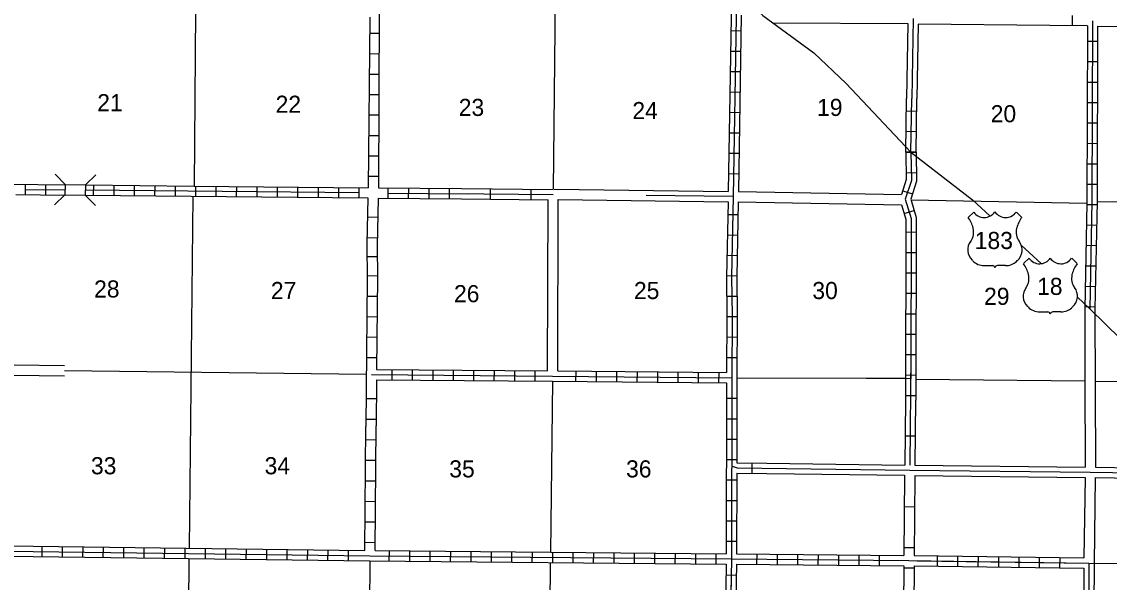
# Model space of a CAD drawing. Extents: x 1231110 to 1614361, y 15602718 to 15977648.
# Drawn here: x 1414443 to 1446203, y 15712987 to 15729362 of the extents above; entities that cross this region are included whole.
import ezdxf

# ---------------------------------------------------------------- set-up
doc = ezdxf.new("R2010")
doc.units = 0
for name, color, linetype in [('L10', 7, 'Continuous'), ('L11', 7, 'Continuous'), ('L13', 7, 'Continuous'), ('L14', 7, 'Continuous'), ('L18', 7, 'Continuous'), ('L3', 7, 'Continuous'), ('L4', 7, 'Continuous'), ('L5', 7, 'Continuous'), ('L8', 7, 'Continuous'), ('L9', 7, 'Continuous')]:
    doc.layers.add(name, color=color, linetype=linetype)

msp = doc.modelspace()

# ---------------------------------------------------------------- linework, layer by layer
at = {"layer": 'L10'}
for p, q in [((1436376, 15729334), (1440321, 15729310)), ((1440321, 15729310), (1440286, 15727121)), ((1440621, 15729291), (1440586, 15727116)), ((1444464, 15729253), (1440621, 15729291)), ((1445864, 15729238), (1450862, 15729154)), ((1435375, 15724399), (1440134, 15724313)), ((1429797, 15719162), (1429814, 15724163)), ((1435370, 15724099), (1440140, 15724013)), ((1445487, 15720974), (1445492, 15718867)), ((1445787, 15720974), (1445797, 15716347)), ((1445492, 15718867), (1445497, 15716351)), ((1436203, 15716464), (1440230, 15716412)), ((1436200, 15716164), (1440227, 15716112)), ((1440530, 15716408), (1445497, 15716351)), ((1445797, 15716347), (1447961, 15716315)), ((1440527, 15716108), (1445496, 15716051)), ((1445496, 15716051), (1445461, 15713701)), ((1445796, 15716047), (1445759, 15713548)), ((1445796, 15716047), (1447968, 15716015))]:
    msp.add_line(p, q, dxfattribs=at)
for points in [[(1429994, 15724469), (1435075, 15724404)], [(1430097, 15719160), (1430114, 15724168), (1435070, 15724104)]]:
    msp.add_lwpolyline(points, dxfattribs=at)
at = {"layer": 'L11'}
for p, q in [((1415694, 15719312), (1414223, 15719330)), ((1415690, 15719012), (1414213, 15719030))]:
    msp.add_line(p, q, dxfattribs=at)
at = {"layer": 'L13'}
for p, q in [((1430070, 15734688), (1429967, 15724470)), ((1419517, 15729671), (1419476, 15724563)), ((1419444, 15724264), (1419329, 15713981)), ((1440410, 15724158), (1445545, 15724066)), ((1445846, 15724106), (1450829, 15724065)), ((1424505, 15719056), (1415692, 15719163)), ((1429945, 15718861), (1429883, 15713866)), ((1435330, 15718960), (1440255, 15718951)), ((1440554, 15718916), (1445492, 15718867)), ((1445792, 15718864), (1447756, 15718848)), ((1419326, 15713681), (1419212, 15703419)), ((1424611, 15713613), (1424570, 15708534)), ((1429879, 15713566), (1429753, 15703334))]:
    msp.add_line(p, q, dxfattribs=at)
at = {"layer": 'L18'}
for p, q in [((1415708, 15724607), (1415415, 15724910)), ((1416305, 15724598), (1416608, 15724891)), ((1415708, 15724607), (1415704, 15724309)), ((1415708, 15724607), (1416305, 15724598)), ((1416305, 15724598), (1416300, 15724299)), ((1415704, 15724309), (1415400, 15724016)), ((1415704, 15724309), (1416300, 15724299)), ((1416300, 15724299), (1416594, 15723996))]:
    msp.add_line(p, q, dxfattribs=at)
at = {"layer": 'L3'}
for p, q in [((1442081, 15723646), (1442248, 15723803)), ((1443647, 15723646), (1443491, 15723803)), ((1442227, 15723333), (1442227, 15723333)), ((1443501, 15723322), (1443501, 15723343)), ((1442154, 15722947), (1442165, 15722957)), ((1443574, 15722947), (1443574, 15722947)), ((1442217, 15722383), (1442196, 15722393)), ((1442551, 15722237), (1442791, 15722237)), ((1443178, 15722237), (1442937, 15722237)), ((1443491, 15722362), (1443512, 15722383)), ((1443698, 15722295), (1443865, 15722452)), ((1445264, 15722295), (1445107, 15722452)), ((1443844, 15721982), (1443844, 15721982)), ((1445118, 15721971), (1445118, 15721992)), ((1443771, 15721595), (1443781, 15721606)), ((1445191, 15721595), (1445191, 15721595)), ((1443834, 15721032), (1443813, 15721042)), ((1445107, 15721011), (1445128, 15721032)), ((1444168, 15720886), (1444408, 15720886)), ((1444794, 15720886), (1444554, 15720886))]:
    msp.add_line(p, q, dxfattribs=at)
for centre, radius, start, end in [((1442552, 15724021), 378, 215.686, 325.8082), ((1443178, 15724021), 378, 214.1947, 324.6568), ((1441484, 15723172), 760, 12.2899, 38.4099), ((1444246, 15723172), 760, 141.5922, 166.936), ((1441785, 15723213), 459, 326.0856, 14.9122), ((1443945, 15723213), 459, 166.7495, 215.1852), ((1442481, 15722694), 411, 141.5649, 226.8935), ((1443249, 15722694), 411, 310.3399, 38.2937), ((1442553, 15722707), 470, 224.024, 270.0011), ((1442788, 15722159), 78.3, 10.3708, 90.0011), ((1442942, 15722159), 78.3, 90.0011, 169.6315), ((1443177, 15722707), 470, 270.0011, 311.99), ((1443101, 15721821), 760, 12.2899, 38.4099), ((1444169, 15722670), 378, 215.686, 325.8082), ((1444794, 15722670), 378, 214.1947, 324.6568), ((1445863, 15721821), 760, 141.5922, 166.936), ((1443401, 15721862), 459, 326.0856, 14.9122), ((1445562, 15721862), 459, 166.7495, 215.1852), ((1444098, 15721343), 411, 141.5649, 226.8935), ((1444866, 15721343), 411, 310.3399, 38.2937), ((1444170, 15721356), 470, 224.024, 270.0011), ((1444794, 15721356), 470, 270.0011, 311.99), ((1444405, 15720808), 78.3, 10.3708, 90.0011), ((1444559, 15720808), 78.3, 90.0011, 169.6315)]:
    msp.add_arc(centre, radius, start, end, dxfattribs=at)
at = {"layer": 'L4'}
msp.add_line((1445759, 15713548), (1450942, 15713505), dxfattribs=at)
at = {"layer": 'L5'}
msp.add_line((1443633, 15722839), (1444218, 15722295), dxfattribs=at)
for points in [[(1431541, 15737218), (1431809, 15736594), (1432351, 15734839), (1433041, 15733024), (1433254, 15732655), (1434968, 15730630), (1435298, 15730293), (1436091, 15729544), (1437572, 15728454), (1438522, 15727562), (1440411, 15725552), (1442213, 15724161), (1442725, 15723685)], [(1445275, 15721311), (1445637, 15720974), (1447418, 15719231), (1448667, 15717816), (1450786, 15715405)]]:
    msp.add_lwpolyline(points, dxfattribs=at)
at = {"layer": 'L8'}
for p, q in [((1424607, 15729496), (1424558, 15724514)), ((1424884, 15729759), (1424858, 15724511)), ((1445564, 15729242), (1445546, 15724066)), ((1445864, 15729238), (1445846, 15724106)), ((1424901, 15729018), (1424603, 15729021)), ((1435152, 15729103), (1435450, 15729098)), ((1445563, 15728795), (1445862, 15728793)), ((1424896, 15728418), (1424597, 15728421)), ((1435142, 15728506), (1435440, 15728501)), ((1435132, 15727909), (1435431, 15727905)), ((1445561, 15728198), (1445860, 15728197)), ((1424890, 15727818), (1424591, 15727821)), ((1445559, 15727601), (1445857, 15727600)), ((1435123, 15727313), (1435421, 15727308)), ((1424884, 15727225), (1424586, 15727227)), ((1445557, 15727005), (1445855, 15727004)), ((1424878, 15726631), (1424580, 15726634)), ((1435113, 15726716), (1435412, 15726712)), ((1440579, 15726742), (1440281, 15726747)), ((1445555, 15726408), (1445853, 15726407)), ((1424872, 15726031), (1424574, 15726034)), ((1435104, 15726120), (1435402, 15726115)), ((1440569, 15726146), (1440271, 15726151)), ((1445553, 15725811), (1445851, 15725810)), ((1424866, 15725431), (1424568, 15725434)), ((1435094, 15725523), (1435392, 15725518)), ((1440261, 15725549), (1440560, 15725555)), ((1440560, 15725549), (1440261, 15725554)), ((1445551, 15725215), (1445849, 15725214)), ((1424861, 15724838), (1424562, 15724841)), ((1435084, 15724927), (1435383, 15724922)), ((1440274, 15724952), (1440572, 15724958)), ((1414125, 15724615), (1415715, 15724600)), ((1414543, 15724610), (1414540, 15724312)), ((1414541, 15724461), (1415716, 15724450)), ((1415139, 15724605), (1415136, 15724306)), ((1424299, 15724366), (1416294, 15724444)), ((1416304, 15724594), (1419476, 15724563)), ((1416543, 15724293), (1416546, 15724591)), ((1417139, 15724287), (1417142, 15724585)), ((1417736, 15724281), (1417739, 15724579)), ((1418332, 15724275), (1418335, 15724573)), ((1418929, 15724269), (1418932, 15724568)), ((1419476, 15724563), (1424558, 15724514)), ((1419525, 15724264), (1419528, 15724562)), ((1420122, 15724258), (1420125, 15724556)), ((1420719, 15724252), (1420721, 15724550)), ((1421315, 15724246), (1421318, 15724544)), ((1421912, 15724240), (1421915, 15724539)), ((1422508, 15724235), (1422511, 15724533)), ((1423105, 15724229), (1423108, 15724527)), ((1423701, 15724223), (1423704, 15724521)), ((1424298, 15724217), (1424301, 15724515)), ((1424858, 15724511), (1427290, 15724487)), ((1425139, 15724507), (1425136, 15724209)), ((1425736, 15724501), (1425733, 15724203)), ((1426332, 15724496), (1426329, 15724197)), ((1426929, 15724490), (1426926, 15724192)), ((1440171, 15724424), (1440454, 15724330)), ((1445549, 15724618), (1445847, 15724617)), ((1414274, 15724314), (1415715, 15724300)), ((1416292, 15724294), (1424554, 15724214)), ((1424854, 15724211), (1427286, 15724187)), ((1425138, 15724358), (1427447, 15724336)), ((1445846, 15724106), (1445787, 15720971)), ((1440217, 15723764), (1440502, 15723851)), ((1445545, 15724066), (1445487, 15720977)), ((1445545, 15724027), (1445844, 15724022)), ((1424841, 15723644), (1424543, 15723650)), ((1435063, 15723734), (1435361, 15723728)), ((1435051, 15723138), (1435349, 15723132)), ((1440267, 15723220), (1440565, 15723219)), ((1445534, 15723427), (1445832, 15723422)), ((1424829, 15723044), (1424531, 15723050)), ((1445523, 15722831), (1445821, 15722825)), ((1424828, 15722493), (1424528, 15722497)), ((1435039, 15722541), (1435337, 15722535)), ((1440265, 15722623), (1440563, 15722622)), ((1445512, 15722234), (1445810, 15722229)), ((1424832, 15721934), (1424534, 15721937)), ((1435027, 15721945), (1435325, 15721939)), ((1440263, 15722026), (1440562, 15722026)), ((1445500, 15721638), (1445799, 15721632)), ((1424827, 15721334), (1424528, 15721337)), ((1435033, 15721343), (1435331, 15721347)), ((1440262, 15721430), (1440560, 15721429)), ((1445489, 15721041), (1445787, 15721036)), ((1424821, 15720734), (1424523, 15720737)), ((1435040, 15720749), (1435338, 15720748)), ((1440260, 15720833), (1440559, 15720832)), ((1424815, 15720141), (1424517, 15720144)), ((1435037, 15720153), (1435335, 15720151)), ((1440259, 15720237), (1440557, 15720236)), ((1440259, 15719639), (1440558, 15719639)), ((1424809, 15719541), (1424511, 15719544)), ((1435034, 15719556), (1435332, 15719555)), ((1424807, 15719203), (1429797, 15719162)), ((1425253, 15719199), (1425251, 15718900)), ((1425850, 15719194), (1425847, 15718895)), ((1426446, 15719189), (1426444, 15718891)), ((1427043, 15719184), (1427040, 15718886)), ((1427639, 15719179), (1427637, 15718881)), ((1428236, 15719174), (1428234, 15718876)), ((1428833, 15719169), (1428830, 15718871)), ((1429429, 15719165), (1429427, 15718866)), ((1430097, 15719160), (1435030, 15719112)), ((1430622, 15719154), (1430620, 15718855)), ((1431219, 15719148), (1431216, 15718850)), ((1431816, 15719142), (1431813, 15718844)), ((1432412, 15719136), (1432409, 15718838)), ((1433009, 15719131), (1433006, 15718832)), ((1433605, 15719125), (1433602, 15718826)), ((1434202, 15719119), (1434199, 15718821)), ((1434798, 15719113), (1434795, 15718815)), ((1440260, 15719042), (1440558, 15719041)), ((1424804, 15718903), (1424791, 15717558)), ((1435029, 15718812), (1435020, 15713820)), ((1435029, 15718363), (1435328, 15718362)), ((1440258, 15718446), (1440556, 15718445)), ((1424798, 15718341), (1424499, 15718344)), ((1424792, 15717741), (1424493, 15717744)), ((1435028, 15717766), (1435327, 15717765)), ((1424463, 15713915), (1424491, 15717536)), ((1424763, 15713911), (1424791, 15717558)), ((1424786, 15717141), (1424488, 15717144)), ((1435027, 15717169), (1435326, 15717169)), ((1424780, 15716541), (1424482, 15716544)), ((1435026, 15716573), (1435324, 15716572)), ((1435325, 15716475), (1436203, 15716464)), ((1435771, 15716170), (1435774, 15716469)), ((1435325, 15716175), (1435320, 15713817)), ((1435325, 15716175), (1436200, 15716164)), ((1424774, 15715941), (1424476, 15715944)), ((1435025, 15715976), (1435323, 15715976)), ((1424768, 15715341), (1424470, 15715344)), ((1435024, 15715379), (1435322, 15715379)), ((1424763, 15714741), (1424464, 15714744)), ((1435023, 15714783), (1435321, 15714782)), ((1415036, 15713737), (1415040, 15714035)), ((1415632, 15713729), (1415636, 15714027)), ((1416229, 15713721), (1416233, 15714020)), ((1416825, 15713714), (1416829, 15714012)), ((1417422, 15713706), (1417426, 15714004)), ((1418018, 15713698), (1418022, 15713997)), ((1418615, 15713691), (1418619, 15713989)), ((1419212, 15713683), (1419215, 15713981)), ((1419808, 15713675), (1419812, 15713974)), ((1420405, 15713668), (1420408, 15713966)), ((1421001, 15713660), (1421005, 15713958)), ((1421598, 15713652), (1421602, 15713951)), ((1422194, 15713645), (1422198, 15713943)), ((1422791, 15713637), (1422795, 15713935)), ((1423387, 15713629), (1423391, 15713928)), ((1423984, 15713622), (1423988, 15713920)), ((1424757, 15714141), (1424458, 15714144)), ((1424763, 15713911), (1435020, 15713820)), ((1435022, 15714186), (1435320, 15714186)), ((1425178, 15713608), (1425180, 15713907)), ((1425774, 15713603), (1425777, 15713901)), ((1426371, 15713598), (1426373, 15713896)), ((1426967, 15713592), (1426970, 15713891)), ((1427564, 15713587), (1427567, 15713885)), ((1428160, 15713582), (1428163, 15713880)), ((1428757, 15713576), (1428760, 15713875)), ((1429354, 15713571), (1429356, 15713869)), ((1429950, 15713566), (1429953, 15713864)), ((1430547, 15713561), (1430549, 15713859)), ((1431143, 15713555), (1431146, 15713853)), ((1431740, 15713550), (1431742, 15713848)), ((1432336, 15713545), (1432339, 15713843)), ((1432933, 15713539), (1432936, 15713838)), ((1433530, 15713534), (1433532, 15713832)), ((1434126, 15713529), (1434129, 15713827)), ((1434723, 15713523), (1434725, 15713822)), ((1435320, 15713817), (1440204, 15713769)), ((1435916, 15713512), (1435919, 15713810)), ((1436512, 15713506), (1436515, 15713804)), ((1437109, 15713500), (1437112, 15713799)), ((1437705, 15713495), (1437708, 15713793)), ((1438302, 15713489), (1438305, 15713787)), ((1438899, 15713483), (1438901, 15713781)), ((1439495, 15713477), (1439498, 15713775)), ((1440504, 15713766), (1445461, 15713701)), ((1441185, 15713458), (1441189, 15713756)), ((1441781, 15713450), (1441785, 15713748)), ((1442378, 15713442), (1442382, 15713741)), ((1442974, 15713434), (1442978, 15713733)), ((1443571, 15713427), (1443575, 15713725)), ((1444167, 15713419), (1444171, 15713717)), ((1444764, 15713411), (1444768, 15713709)), ((1435317, 15713517), (1440202, 15713469)), ((1440202, 15713469), (1440185, 15708500)), ((1440203, 15713411), (1440501, 15713410)), ((1440502, 15713466), (1440485, 15708497)), ((1440502, 15713466), (1445459, 15713401)), ((1445459, 15713401), (1445449, 15708455)), ((1445759, 15713548), (1445749, 15708452)), ((1435311, 15713186), (1435012, 15713192))]:
    msp.add_line(p, q, dxfattribs=at)
for points in [[(1435127, 15732203), (1435157, 15729493), (1435075, 15724404)], [(1435298, 15730293), (1435307, 15729493), (1435223, 15724252), (1435175, 15721911), (1435189, 15720769), (1435180, 15718960), (1435170, 15713668), (1435132, 15711499), (1435110, 15708424)], [(1435458, 15729550), (1435375, 15724399)], [(1445715, 15729391), (1445696, 15724107), (1445637, 15720974)], [(1440261, 15725554), (1440286, 15727121)], [(1440411, 15725552), (1440436, 15727119)], [(1440561, 15725549), (1440586, 15727116)], [(1440261, 15725549), (1440277, 15724749), (1440134, 15724313)], [(1440411, 15725552), (1440428, 15724726), (1440247, 15724178), (1440417, 15723618), (1440404, 15718926)], [(1440561, 15725555), (1440578, 15724704), (1440404, 15724176), (1440567, 15723640), (1440553, 15718302)], [(1424554, 15724214), (1424526, 15722864), (1424533, 15721854), (1424491, 15717536)], [(1424854, 15724211), (1424825, 15722795), (1424833, 15721905), (1424807, 15719203)], [(1435223, 15724252), (1432675, 15724285)], [(1435070, 15724104), (1435025, 15721911), (1435039, 15720768), (1435030, 15719112)], [(1435370, 15724099), (1435325, 15721910), (1435339, 15720769), (1435330, 15718960), (1435325, 15716475)], [(1440140, 15724013), (1440267, 15723596), (1440253, 15718305)], [(1424655, 15719054), (1429947, 15719011), (1435180, 15718960)], [(1424804, 15718903), (1429945, 15718861), (1435029, 15718812)], [(1408758, 15714100), (1414024, 15714049), (1424463, 15713915)], [(1409072, 15713964), (1414022, 15713899), (1424612, 15713763), (1435170, 15713668), (1440353, 15713618), (1445609, 15713549), (1450942, 15713505)], [(1408753, 15713800), (1414020, 15713749), (1424611, 15713613), (1435017, 15713520)], [(1440590, 15713615), (1445609, 15713549), (1450942, 15713505)], [(1435017, 15713520), (1434982, 15711500), (1434950, 15706948)], [(1435317, 15713517), (1435282, 15711497), (1435261, 15708571)], [(1445609, 15713549), (1445599, 15708304)], [(1435161, 15713189), (1435132, 15711499), (1435098, 15706615)]]:
    msp.add_lwpolyline(points, dxfattribs=at)
at = {"layer": 'L9'}
for p, q in [((1445120, 15729546), (1445117, 15729247)), ((1445564, 15729242), (1444464, 15729253)), ((1427290, 15724487), (1429966, 15724461)), ((1428122, 15724478), (1428119, 15724180)), ((1429315, 15724467), (1429312, 15724168)), ((1426927, 15724341), (1429964, 15724311)), ((1427286, 15724187), (1429814, 15724163)), ((1440412, 15719640), (1440380, 15716410)), ((1440249, 15718305), (1440230, 15716412)), ((1440549, 15718302), (1440530, 15716408)), ((1440538, 15717252), (1440239, 15717255)), ((1440227, 15716112), (1440204, 15713769)), ((1440527, 15716108), (1440504, 15713766)), ((1440219, 15715198), (1440518, 15715195)), ((1440208, 15714005), (1440506, 15714002))]:
    msp.add_line(p, q, dxfattribs=at)
for points in [[(1440474, 15729458), (1440436, 15727119)], [(1440404, 15718926), (1439108, 15718935)], [(1435188, 15716377), (1435337, 15716325), (1440379, 15716260), (1445648, 15716199), (1448256, 15716161)]]:
    msp.add_lwpolyline(points, dxfattribs=at)

# ---------------------------------------------------------------- texts
at = {"layer": 'L14'}
for s, p in [('21', (1416648, 15726748)), ('22', (1421857, 15726702)), ('23', (1427205, 15726610)), ('24', (1432276, 15726517)), ('19', (1437670, 15726610)), ('20', (1442741, 15726425)), ('28', (1416556, 15721306)), ('27', (1421719, 15721260)), ('26', (1427067, 15721168)), ('25', (1432322, 15721260)), ('30', (1437532, 15721260)), ('29', (1442547, 15721091)), ('33', (1416464, 15716141)), ('34', (1421535, 15716141)), ('35', (1426929, 15716049)), ('36', (1432092, 15716049))]:
    msp.add_text(s, height=500, rotation=0, dxfattribs=at).set_placement(p)
at = {"layer": 'L3'}
for s, p in [('183', (1442275, 15722722)), ('18', (1444096, 15721381))]:
    msp.add_text(s, height=500, rotation=0, dxfattribs=at).set_placement(p)

doc.saveas('drawing.dxf')
